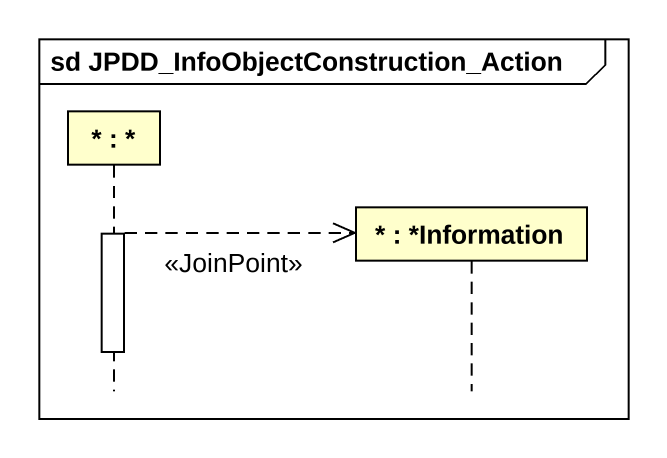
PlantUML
@startuml
mainframe sd JPDD_InfoObjectConstruction_Action
hide footbox
participant "* : *" as object1
participant "* : *Information" as object2

activate object1
object1 -->> object2 ** : <<JoinPoint>>
deactivate object1
@enduml
